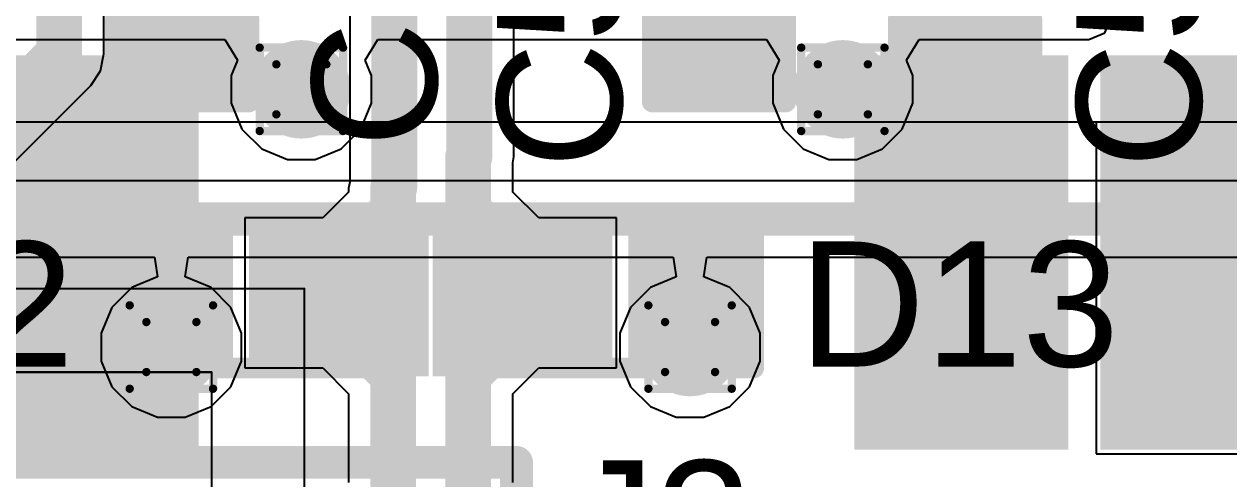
# Model space of a CAD drawing. Header units: inches. Extents: x -11 to 5433, y -4 to 5447.
# Drawn here: x 24.19 to 31.54, y 4.59 to 7.36 of the extents above; entities that cross this region are included whole.
import ezdxf

# ---------------------------------------------------------------- set-up
doc = ezdxf.new("R2010")
doc.units = ezdxf.units.IN
for name, color, linetype in [('Bottom Layer', 5, 'Continuous'), ('Bottom Paste', 16, 'Continuous'), ('Bottom Solder', 6, 'Continuous'), ('Drill Drawing', 1, 'Continuous'), ('Ground', 16, 'Continuous'), ('Mechanical 4', 56, 'Continuous'), ('Power', 76, 'Continuous'), ('Top Layer', 1, 'Continuous'), ('Top Overlay', 2, 'Continuous'), ('Top Paste', 8, 'Continuous'), ('Top Solder', 216, 'Continuous'), ('Via Holes', 16, 'Continuous')]:
    doc.layers.add(name, color=color, linetype=linetype)
doc.styles.add('Arial', font='', dxfattribs={"height": 0.2})
doc.styles.get('Arial').set_extended_font_data('Arial')

# ---------------------------------------------------------------- blocks, each defined once
blk = doc.blocks.new('BL_R8812AF1_B_23')
at = {"layer": 'Bottom Layer'}
for points in [[(12.4, 4.7), (14.6, 4.7), (14.6, 3.6), (12.4, 3.6)], [(12.4, 3.2), (14.6, 3.2), (14.6, 2.1), (12.4, 2.1)], [(12.4, -2.1), (14.6, -2.1), (14.6, -3.2), (12.4, -3.2)]]:
    blk.add_hatch(color=5, dxfattribs=at).paths.add_polyline_path(points)
at = {"layer": 'Bottom Paste'}
for points in [[(12.4, 4.7), (14.6, 4.7), (14.6, 3.6), (12.4, 3.6)], [(12.4, 3.2), (14.6, 3.2), (14.6, 2.1), (12.4, 2.1)], [(12.4, -2.1), (14.6, -2.1), (14.6, -3.2), (12.4, -3.2)]]:
    blk.add_hatch(color=16, dxfattribs=at).paths.add_polyline_path(points)
at = {"layer": 'Bottom Solder'}
for points in [[(12.2984, 4.8016), (14.7016, 4.8016), (14.7016, 3.4984), (12.2984, 3.4984)], [(12.2984, 3.3016), (14.7016, 3.3016), (14.7016, 1.9984), (12.2984, 1.9984)], [(12.2984, -1.9984), (14.7016, -1.9984), (14.7016, -3.3016), (12.2984, -3.3016)]]:
    blk.add_hatch(color=6, dxfattribs=at).paths.add_polyline_path(points)
blk = doc.blocks.new('C___0402_41')
at = {"layer": 'Top Layer'}
for points in [[(-0.6985, -0.3175), (-0.6985, 0.3175), (-0.2413, 0.3175), (-0.2413, -0.3175)], [(0.2413, -0.3175), (0.2413, 0.3175), (0.6985, 0.3175), (0.6985, -0.3175)]]:
    blk.add_hatch(color=1, dxfattribs=at).paths.add_polyline_path(points)
at = {"layer": 'Top Paste'}
for points in [[(-0.6985, -0.3175), (-0.6985, 0.3175), (-0.2413, 0.3175), (-0.2413, -0.3175)], [(0.2413, -0.3175), (0.2413, 0.3175), (0.6985, 0.3175), (0.6985, -0.3175)]]:
    blk.add_hatch(color=8, dxfattribs=at).paths.add_polyline_path(points)
at = {"layer": 'Top Solder'}
for points in [[(-0.7585, -0.3775), (-0.7585, 0.3775), (-0.1813, 0.3775), (-0.1813, -0.3775)], [(0.1813, -0.3775), (0.1813, 0.3775), (0.7585, 0.3775), (0.7585, -0.3775)]]:
    blk.add_hatch(color=216, dxfattribs=at).paths.add_polyline_path(points)
at = {"layer": 'Top Overlay'}
for points in [[(-0.7874, 0.4064, 0.127, 0.127, 0), (-0.2794, 0.4064, 0.127, 0.127, 0)], [(-0.7874, 0.4064, 0.127, 0.127, 0), (-0.7874, -0.4064, 0.127, 0.127, 0)], [(0.2794, 0.4064, 0.127, 0.127, 0), (0.7874, 0.4064, 0.127, 0.127, 0)], [(0.7874, 0.4064, 0.127, 0.127, 0), (0.7874, -0.4064, 0.127, 0.127, 0)], [(-0.7874, -0.4064, 0.127, 0.127, 0), (-0.2794, -0.4064, 0.127, 0.127, 0)], [(0.2794, -0.4064, 0.127, 0.127, 0), (0.7874, -0.4064, 0.127, 0.127, 0)]]:
    blk.add_lwpolyline(points, format="xyseb", dxfattribs=at)
for points in [[(-0.8191, 0.4064, 0.0635, 0.0635, 1), (-0.7556, 0.4064, 0.0635, 0.0635, 1)], [(-0.8191, 0.4064, 0.0635, 0.0635, 1), (-0.7556, 0.4064, 0.0635, 0.0635, 1)], [(-0.3111, 0.4064, 0.0635, 0.0635, 1), (-0.2477, 0.4064, 0.0635, 0.0635, 1)], [(0.2477, 0.4064, 0.0635, 0.0635, 1), (0.3111, 0.4064, 0.0635, 0.0635, 1)], [(0.7556, 0.4064, 0.0635, 0.0635, 1), (0.8191, 0.4064, 0.0635, 0.0635, 1)], [(0.7556, 0.4064, 0.0635, 0.0635, 1), (0.8191, 0.4064, 0.0635, 0.0635, 1)], [(-0.8191, -0.4064, 0.0635, 0.0635, 1), (-0.7556, -0.4064, 0.0635, 0.0635, 1)], [(-0.8191, -0.4064, 0.0635, 0.0635, 1), (-0.7556, -0.4064, 0.0635, 0.0635, 1)], [(-0.3111, -0.4064, 0.0635, 0.0635, 1), (-0.2477, -0.4064, 0.0635, 0.0635, 1)], [(0.2477, -0.4064, 0.0635, 0.0635, 1), (0.3111, -0.4064, 0.0635, 0.0635, 1)], [(0.7556, -0.4064, 0.0635, 0.0635, 1), (0.8191, -0.4064, 0.0635, 0.0635, 1)], [(0.7556, -0.4064, 0.0635, 0.0635, 1), (0.8191, -0.4064, 0.0635, 0.0635, 1)]]:
    blk.add_lwpolyline(points, format="xyseb", close=True, dxfattribs=at)
blk = doc.blocks.new('ADM6_30_01_5_L_4_2_A_TR_158')
at = {"layer": 'Top Overlay'}
for points in [[(-11.885, 1.793, 0.2, 0.2, 0), (-11.885, -2.5, 0.2, 0.2, 0)], [(11.885, -2.5, 0.2, 0.2, 0), (-11.885, -2.5, 0.2, 0.2, 0)]]:
    blk.add_lwpolyline(points, format="xyseb", dxfattribs=at)
blk.add_lwpolyline([(-11.935, -2.5, 0.1, 0.1, 1), (-11.835, -2.5, 0.1, 0.1, 1)], format="xyseb", close=True, dxfattribs=at)
blk.add_lwpolyline([(-11.935, -2.5, 0.1, 0.1, 1), (-11.835, -2.5, 0.1, 0.1, 1)], format="xyseb", close=True, dxfattribs=at)
blk = doc.blocks.new('DFN1006_2L__162')
at = {"layer": 'Top Layer'}
for points in [[(-0.7, 0.33), (-0.15, 0.33), (-0.15, -0.33), (-0.7, -0.33)], [(0.15, 0.33), (0.7, 0.33), (0.7, -0.33), (0.15, -0.33)]]:
    blk.add_hatch(color=1, dxfattribs=at).paths.add_polyline_path(points)
at = {"layer": 'Top Overlay'}
blk.add_hatch(color=2, dxfattribs=at).paths.add_polyline_path([(-1.1428, -0.508), (-0.8126, -0.508), (-0.8126, 0.508), (-1.1428, 0.508)])
at = {"layer": 'Top Paste'}
for points in [[(-0.7, 0.33), (-0.15, 0.33), (-0.15, -0.33), (-0.7, -0.33)], [(0.15, 0.33), (0.7, 0.33), (0.7, -0.33), (0.15, -0.33)]]:
    blk.add_hatch(color=8, dxfattribs=at).paths.add_polyline_path(points)
at = {"layer": 'Top Solder'}
for points in [[(-0.8016, 0.4316), (-0.0484, 0.4316), (-0.0484, -0.4316), (-0.8016, -0.4316)], [(0.0484, 0.4316), (0.8016, 0.4316), (0.8016, -0.4316), (0.0484, -0.4316)]]:
    blk.add_hatch(color=216, dxfattribs=at).paths.add_polyline_path(points)
at = {"layer": 'Top Overlay'}
for points in [[(-0.8128, -0.4572, 0.127, 0.127, 0), (-0.8128, 0.4572, 0.127, 0.127, 0)], [(-0.8128, 0.4572, 0.127, 0.127, 0), (0.8128, 0.4572, 0.127, 0.127, 0)], [(0.8128, -0.4572, 0.127, 0.127, 0), (0.8128, 0.4572, 0.127, 0.127, 0)], [(-0.8128, -0.4572, 0.127, 0.127, 0), (0.8128, -0.4572, 0.127, 0.127, 0)]]:
    blk.add_lwpolyline(points, format="xyseb", dxfattribs=at)
for points in [[(-0.8446, 0.4572, 0.0635, 0.0635, 1), (-0.781, 0.4572, 0.0635, 0.0635, 1)], [(-0.8446, 0.4572, 0.0635, 0.0635, 1), (-0.781, 0.4572, 0.0635, 0.0635, 1)], [(0.781, 0.4572, 0.0635, 0.0635, 1), (0.8446, 0.4572, 0.0635, 0.0635, 1)], [(0.781, 0.4572, 0.0635, 0.0635, 1), (0.8446, 0.4572, 0.0635, 0.0635, 1)], [(-0.8446, -0.4572, 0.0635, 0.0635, 1), (-0.781, -0.4572, 0.0635, 0.0635, 1)], [(-0.8446, -0.4572, 0.0635, 0.0635, 1), (-0.781, -0.4572, 0.0635, 0.0635, 1)], [(0.781, -0.4572, 0.0635, 0.0635, 1), (0.8446, -0.4572, 0.0635, 0.0635, 1)], [(0.781, -0.4572, 0.0635, 0.0635, 1), (0.8446, -0.4572, 0.0635, 0.0635, 1)]]:
    blk.add_lwpolyline(points, format="xyseb", close=True, dxfattribs=at)
blk = doc.blocks.new('DFN1006_2L__163')
at = {"layer": 'Top Layer'}
for points in [[(-0.7, 0.33), (-0.15, 0.33), (-0.15, -0.33), (-0.7, -0.33)], [(0.15, 0.33), (0.7, 0.33), (0.7, -0.33), (0.15, -0.33)]]:
    blk.add_hatch(color=1, dxfattribs=at).paths.add_polyline_path(points)
at = {"layer": 'Top Overlay'}
blk.add_hatch(color=2, dxfattribs=at).paths.add_polyline_path([(-1.1437, -0.5078), (-0.8135, -0.5078), (-0.8135, 0.5082), (-1.1437, 0.5082)])
at = {"layer": 'Top Paste'}
for points in [[(-0.7, 0.33), (-0.15, 0.33), (-0.15, -0.33), (-0.7, -0.33)], [(0.15, 0.33), (0.7, 0.33), (0.7, -0.33), (0.15, -0.33)]]:
    blk.add_hatch(color=8, dxfattribs=at).paths.add_polyline_path(points)
at = {"layer": 'Top Solder'}
for points in [[(-0.8016, 0.4316), (-0.0484, 0.4316), (-0.0484, -0.4316), (-0.8016, -0.4316)], [(0.0484, 0.4316), (0.8016, 0.4316), (0.8016, -0.4316), (0.0484, -0.4316)]]:
    blk.add_hatch(color=216, dxfattribs=at).paths.add_polyline_path(points)
at = {"layer": 'Top Overlay'}
for points in [[(-0.8128, 0.4572, 0.127, 0.127, 0), (-0.8128, -0.4572, 0.127, 0.127, 0)], [(0.8128, 0.4572, 0.127, 0.127, 0), (-0.8128, 0.4572, 0.127, 0.127, 0)], [(0.8128, 0.4572, 0.127, 0.127, 0), (0.8128, -0.4572, 0.127, 0.127, 0)], [(0.8128, -0.4572, 0.127, 0.127, 0), (-0.8128, -0.4572, 0.127, 0.127, 0)]]:
    blk.add_lwpolyline(points, format="xyseb", dxfattribs=at)
for points in [[(-0.8446, 0.4572, 0.0635, 0.0635, 1), (-0.781, 0.4572, 0.0635, 0.0635, 1)], [(-0.8446, 0.4572, 0.0635, 0.0635, 1), (-0.781, 0.4572, 0.0635, 0.0635, 1)], [(0.781, 0.4572, 0.0635, 0.0635, 1), (0.8446, 0.4572, 0.0635, 0.0635, 1)], [(0.781, 0.4572, 0.0635, 0.0635, 1), (0.8446, 0.4572, 0.0635, 0.0635, 1)], [(-0.8446, -0.4572, 0.0635, 0.0635, 1), (-0.781, -0.4572, 0.0635, 0.0635, 1)], [(-0.8446, -0.4572, 0.0635, 0.0635, 1), (-0.781, -0.4572, 0.0635, 0.0635, 1)], [(0.781, -0.4572, 0.0635, 0.0635, 1), (0.8446, -0.4572, 0.0635, 0.0635, 1)], [(0.781, -0.4572, 0.0635, 0.0635, 1), (0.8446, -0.4572, 0.0635, 0.0635, 1)]]:
    blk.add_lwpolyline(points, format="xyseb", close=True, dxfattribs=at)
blk = doc.blocks.new('C___0402_182')
at = {"layer": 'Top Layer'}
for points in [[(-0.6985, -0.3175), (-0.6985, 0.3175), (-0.2413, 0.3175), (-0.2413, -0.3175)], [(0.2413, -0.3175), (0.2413, 0.3175), (0.6985, 0.3175), (0.6985, -0.3175)]]:
    blk.add_hatch(color=1, dxfattribs=at).paths.add_polyline_path(points)
at = {"layer": 'Top Paste'}
for points in [[(-0.6985, -0.3175), (-0.6985, 0.3175), (-0.2413, 0.3175), (-0.2413, -0.3175)], [(0.2413, -0.3175), (0.2413, 0.3175), (0.6985, 0.3175), (0.6985, -0.3175)]]:
    blk.add_hatch(color=8, dxfattribs=at).paths.add_polyline_path(points)
at = {"layer": 'Top Solder'}
for points in [[(-0.7585, -0.3775), (-0.7585, 0.3775), (-0.1813, 0.3775), (-0.1813, -0.3775)], [(0.1813, -0.3775), (0.1813, 0.3775), (0.7585, 0.3775), (0.7585, -0.3775)]]:
    blk.add_hatch(color=216, dxfattribs=at).paths.add_polyline_path(points)
at = {"layer": 'Top Overlay'}
for points in [[(-0.7874, 0.4064, 0.127, 0.127, 0), (-0.7874, -0.4064, 0.127, 0.127, 0)], [(-0.7874, 0.4064, 0.127, 0.127, 0), (-0.2794, 0.4064, 0.127, 0.127, 0)], [(0.2794, 0.4064, 0.127, 0.127, 0), (0.7874, 0.4064, 0.127, 0.127, 0)], [(0.7874, 0.4064, 0.127, 0.127, 0), (0.7874, -0.4064, 0.127, 0.127, 0)], [(-0.7874, -0.4064, 0.127, 0.127, 0), (-0.2794, -0.4064, 0.127, 0.127, 0)], [(0.2794, -0.4064, 0.127, 0.127, 0), (0.7874, -0.4064, 0.127, 0.127, 0)]]:
    blk.add_lwpolyline(points, format="xyseb", dxfattribs=at)
for points in [[(-0.8191, 0.4064, 0.0635, 0.0635, 1), (-0.7556, 0.4064, 0.0635, 0.0635, 1)], [(-0.8191, 0.4064, 0.0635, 0.0635, 1), (-0.7556, 0.4064, 0.0635, 0.0635, 1)], [(-0.3111, 0.4064, 0.0635, 0.0635, 1), (-0.2477, 0.4064, 0.0635, 0.0635, 1)], [(0.2477, 0.4064, 0.0635, 0.0635, 1), (0.3111, 0.4064, 0.0635, 0.0635, 1)], [(0.7556, 0.4064, 0.0635, 0.0635, 1), (0.8191, 0.4064, 0.0635, 0.0635, 1)], [(0.7556, 0.4064, 0.0635, 0.0635, 1), (0.8191, 0.4064, 0.0635, 0.0635, 1)], [(-0.8191, -0.4064, 0.0635, 0.0635, 1), (-0.7556, -0.4064, 0.0635, 0.0635, 1)], [(-0.8191, -0.4064, 0.0635, 0.0635, 1), (-0.7556, -0.4064, 0.0635, 0.0635, 1)], [(-0.3111, -0.4064, 0.0635, 0.0635, 1), (-0.2477, -0.4064, 0.0635, 0.0635, 1)], [(0.2477, -0.4064, 0.0635, 0.0635, 1), (0.3111, -0.4064, 0.0635, 0.0635, 1)], [(0.7556, -0.4064, 0.0635, 0.0635, 1), (0.8191, -0.4064, 0.0635, 0.0635, 1)], [(0.7556, -0.4064, 0.0635, 0.0635, 1), (0.8191, -0.4064, 0.0635, 0.0635, 1)]]:
    blk.add_lwpolyline(points, format="xyseb", close=True, dxfattribs=at)
blk = doc.blocks.new('C___0402_185')
at = {"layer": 'Top Layer'}
for points in [[(-0.6985, -0.3175), (-0.6985, 0.3175), (-0.2413, 0.3175), (-0.2413, -0.3175)], [(0.2413, -0.3175), (0.2413, 0.3175), (0.6985, 0.3175), (0.6985, -0.3175)]]:
    blk.add_hatch(color=1, dxfattribs=at).paths.add_polyline_path(points)
at = {"layer": 'Top Paste'}
for points in [[(-0.6985, -0.3175), (-0.6985, 0.3175), (-0.2413, 0.3175), (-0.2413, -0.3175)], [(0.2413, -0.3175), (0.2413, 0.3175), (0.6985, 0.3175), (0.6985, -0.3175)]]:
    blk.add_hatch(color=8, dxfattribs=at).paths.add_polyline_path(points)
at = {"layer": 'Top Solder'}
for points in [[(-0.7585, -0.3775), (-0.7585, 0.3775), (-0.1813, 0.3775), (-0.1813, -0.3775)], [(0.1813, -0.3775), (0.1813, 0.3775), (0.7585, 0.3775), (0.7585, -0.3775)]]:
    blk.add_hatch(color=216, dxfattribs=at).paths.add_polyline_path(points)
at = {"layer": 'Top Overlay'}
for points in [[(-0.7874, 0.4064, 0.127, 0.127, 0), (-0.7874, -0.4064, 0.127, 0.127, 0)], [(-0.7874, 0.4064, 0.127, 0.127, 0), (-0.2794, 0.4064, 0.127, 0.127, 0)], [(0.2794, 0.4064, 0.127, 0.127, 0), (0.7874, 0.4064, 0.127, 0.127, 0)], [(0.7874, 0.4064, 0.127, 0.127, 0), (0.7874, -0.4064, 0.127, 0.127, 0)], [(-0.7874, -0.4064, 0.127, 0.127, 0), (-0.2794, -0.4064, 0.127, 0.127, 0)], [(0.2794, -0.4064, 0.127, 0.127, 0), (0.7874, -0.4064, 0.127, 0.127, 0)]]:
    blk.add_lwpolyline(points, format="xyseb", dxfattribs=at)
for points in [[(-0.8191, 0.4064, 0.0635, 0.0635, 1), (-0.7556, 0.4064, 0.0635, 0.0635, 1)], [(-0.8191, 0.4064, 0.0635, 0.0635, 1), (-0.7556, 0.4064, 0.0635, 0.0635, 1)], [(-0.3111, 0.4064, 0.0635, 0.0635, 1), (-0.2477, 0.4064, 0.0635, 0.0635, 1)], [(0.2477, 0.4064, 0.0635, 0.0635, 1), (0.3111, 0.4064, 0.0635, 0.0635, 1)], [(0.7556, 0.4064, 0.0635, 0.0635, 1), (0.8191, 0.4064, 0.0635, 0.0635, 1)], [(0.7556, 0.4064, 0.0635, 0.0635, 1), (0.8191, 0.4064, 0.0635, 0.0635, 1)], [(-0.8191, -0.4064, 0.0635, 0.0635, 1), (-0.7556, -0.4064, 0.0635, 0.0635, 1)], [(-0.8191, -0.4064, 0.0635, 0.0635, 1), (-0.7556, -0.4064, 0.0635, 0.0635, 1)], [(-0.3111, -0.4064, 0.0635, 0.0635, 1), (-0.2477, -0.4064, 0.0635, 0.0635, 1)], [(0.2477, -0.4064, 0.0635, 0.0635, 1), (0.3111, -0.4064, 0.0635, 0.0635, 1)], [(0.7556, -0.4064, 0.0635, 0.0635, 1), (0.8191, -0.4064, 0.0635, 0.0635, 1)], [(0.7556, -0.4064, 0.0635, 0.0635, 1), (0.8191, -0.4064, 0.0635, 0.0635, 1)]]:
    blk.add_lwpolyline(points, format="xyseb", close=True, dxfattribs=at)

msp = doc.modelspace()

# ---------------------------------------------------------------- hatches: boundary and pattern name
at = {"layer": 'Bottom Layer'}
h = msp.add_hatch(color=5, dxfattribs=at)
edge = h.paths.add_edge_path()
edge.add_arc((25.8843, 6.9596), 0.3, 0, 360)
h = msp.add_hatch(color=5, dxfattribs=at)
edge = h.paths.add_edge_path()
edge.add_arc((29.1846, 6.9596), 0.3, 0, 360)
h = msp.add_hatch(color=5, dxfattribs=at)
edge = h.paths.add_edge_path()
edge.add_arc((25.092, 5.3893), 0.3, 0, 360)
h = msp.add_hatch(color=5, dxfattribs=at)
edge = h.paths.add_edge_path()
edge.add_arc((28.2533, 5.3893), 0.3, 0, 360)
at = {"layer": 'Ground'}
h = msp.add_hatch(color=16, dxfattribs=at)
edge = h.paths.add_edge_path()
edge.add_arc((25.8843, 6.9596), 0.3, 0, 360)
h = msp.add_hatch(color=16, dxfattribs=at)
edge = h.paths.add_edge_path()
edge.add_arc((29.1846, 6.9596), 0.3, 0, 360)
h = msp.add_hatch(color=16, dxfattribs=at)
edge = h.paths.add_edge_path()
edge.add_arc((25.092, 5.3893), 0.3, 0, 360)
h = msp.add_hatch(color=16, dxfattribs=at)
edge = h.paths.add_edge_path()
edge.add_arc((28.2533, 5.3893), 0.3, 0, 360)
at = {"layer": 'Power'}
h = msp.add_hatch(color=76, dxfattribs=at)
edge = h.paths.add_edge_path()
edge.add_arc((25.8843, 6.9596), 0.3, 0, 360)
h = msp.add_hatch(color=76, dxfattribs=at)
edge = h.paths.add_edge_path()
edge.add_arc((29.1846, 6.9596), 0.3, 0, 360)
h = msp.add_hatch(color=76, dxfattribs=at)
edge = h.paths.add_edge_path()
edge.add_arc((25.092, 5.3893), 0.3, 0, 360)
h = msp.add_hatch(color=76, dxfattribs=at)
edge = h.paths.add_edge_path()
edge.add_arc((28.2533, 5.3893), 0.3, 0, 360)
at = {"layer": 'Top Layer'}
h = msp.add_hatch(color=1, dxfattribs=at)
edge = h.paths.add_edge_path()
edge.add_arc((25.8843, 6.9596), 0.3, 0, 360)
h = msp.add_hatch(color=1, dxfattribs=at)
edge = h.paths.add_edge_path()
edge.add_arc((29.1846, 6.9596), 0.3, 0, 360)
h = msp.add_hatch(color=1, dxfattribs=at)
edge = h.paths.add_edge_path()
edge.add_arc((25.092, 5.3893), 0.3, 0, 360)
h = msp.add_hatch(color=1, dxfattribs=at)
edge = h.paths.add_edge_path()
edge.add_arc((28.2533, 5.3893), 0.3, 0, 360)
at = {"layer": 'Via Holes'}
h = msp.add_hatch(color=7, dxfattribs=at)
edge = h.paths.add_edge_path()
edge.add_arc((25.8843, 6.9596), 0.15, 0, 360)
h = msp.add_hatch(color=7, dxfattribs=at)
edge = h.paths.add_edge_path()
edge.add_arc((29.1846, 6.9596), 0.15, 0, 360)
h = msp.add_hatch(color=7, dxfattribs=at)
edge = h.paths.add_edge_path()
edge.add_arc((25.092, 5.3893), 0.15, 0, 360)
h = msp.add_hatch(color=7, dxfattribs=at)
edge = h.paths.add_edge_path()
edge.add_arc((28.2533, 5.3893), 0.15, 0, 360)

# ---------------------------------------------------------------- linework, layer by layer
at = {"layer": 'Bottom Layer'}
for p, q in [((18.3565, 6.7611), (36.1875, 6.7611)), ((23.7835, 6.7611), (30.7295, 6.7611)), ((30.7295, 6.7611), (30.7295, 4.7389)), ((30.7295, 4.7389), (32.0835, 4.7389))]:
    msp.add_line(p, q, dxfattribs=at)
at = {"layer": 'Drill Drawing'}
for points in [[(25.6303, 7.2136, 0.0508, 0.0508, 0), (26.1383, 7.2136, 0.0508, 0.0508, 0)], [(25.6303, 6.7056, 0.0508, 0.0508, 0), (25.6303, 7.2136, 0.0508, 0.0508, 0)], [(26.1383, 6.7056, 0.0508, 0.0508, 0), (26.1383, 7.2136, 0.0508, 0.0508, 0)], [(28.9306, 7.2136, 0.0508, 0.0508, 0), (29.4386, 7.2136, 0.0508, 0.0508, 0)], [(28.9306, 6.7056, 0.0508, 0.0508, 0), (28.9306, 7.2136, 0.0508, 0.0508, 0)], [(29.4386, 6.7056, 0.0508, 0.0508, 0), (29.4386, 7.2136, 0.0508, 0.0508, 0)], [(25.7319, 7.112, 0.0508, 0.0508, 0), (26.0367, 7.112, 0.0508, 0.0508, 0)], [(25.7319, 6.8072, 0.0508, 0.0508, 0), (25.7319, 7.112, 0.0508, 0.0508, 0)], [(26.0367, 6.8072, 0.0508, 0.0508, 0), (26.0367, 7.112, 0.0508, 0.0508, 0)], [(29.0322, 7.112, 0.0508, 0.0508, 0), (29.337, 7.112, 0.0508, 0.0508, 0)], [(29.0322, 6.8072, 0.0508, 0.0508, 0), (29.0322, 7.112, 0.0508, 0.0508, 0)], [(29.337, 6.8072, 0.0508, 0.0508, 0), (29.337, 7.112, 0.0508, 0.0508, 0)], [(25.7319, 6.8072, 0.0508, 0.0508, 0), (26.0367, 6.8072, 0.0508, 0.0508, 0)], [(29.0322, 6.8072, 0.0508, 0.0508, 0), (29.337, 6.8072, 0.0508, 0.0508, 0)], [(25.6303, 6.7056, 0.0508, 0.0508, 0), (26.1383, 6.7056, 0.0508, 0.0508, 0)], [(28.9306, 6.7056, 0.0508, 0.0508, 0), (29.4386, 6.7056, 0.0508, 0.0508, 0)], [(24.838, 5.6433, 0.0508, 0.0508, 0), (25.346, 5.6433, 0.0508, 0.0508, 0)], [(24.838, 5.1353, 0.0508, 0.0508, 0), (24.838, 5.6433, 0.0508, 0.0508, 0)], [(25.346, 5.1353, 0.0508, 0.0508, 0), (25.346, 5.6433, 0.0508, 0.0508, 0)], [(27.9993, 5.6433, 0.0508, 0.0508, 0), (28.5073, 5.6433, 0.0508, 0.0508, 0)], [(27.9993, 5.1353, 0.0508, 0.0508, 0), (27.9993, 5.6433, 0.0508, 0.0508, 0)], [(28.5073, 5.1353, 0.0508, 0.0508, 0), (28.5073, 5.6433, 0.0508, 0.0508, 0)], [(24.9396, 5.5417, 0.0508, 0.0508, 0), (25.2444, 5.5417, 0.0508, 0.0508, 0)], [(24.9396, 5.2369, 0.0508, 0.0508, 0), (24.9396, 5.5417, 0.0508, 0.0508, 0)], [(25.2444, 5.2369, 0.0508, 0.0508, 0), (25.2444, 5.5417, 0.0508, 0.0508, 0)], [(28.1009, 5.5417, 0.0508, 0.0508, 0), (28.4057, 5.5417, 0.0508, 0.0508, 0)], [(28.1009, 5.2369, 0.0508, 0.0508, 0), (28.1009, 5.5417, 0.0508, 0.0508, 0)], [(28.4057, 5.2369, 0.0508, 0.0508, 0), (28.4057, 5.5417, 0.0508, 0.0508, 0)], [(24.9396, 5.2369, 0.0508, 0.0508, 0), (25.2444, 5.2369, 0.0508, 0.0508, 0)], [(28.1009, 5.2369, 0.0508, 0.0508, 0), (28.4057, 5.2369, 0.0508, 0.0508, 0)], [(24.838, 5.1353, 0.0508, 0.0508, 0), (25.346, 5.1353, 0.0508, 0.0508, 0)], [(27.9993, 5.1353, 0.0508, 0.0508, 0), (28.5073, 5.1353, 0.0508, 0.0508, 0)]]:
    msp.add_lwpolyline(points, format="xyseb", dxfattribs=at)
for points in [[(25.6176, 7.2136, 0.0254, 0.0254, 1), (25.643, 7.2136, 0.0254, 0.0254, 1)], [(25.6176, 7.2136, 0.0254, 0.0254, 1), (25.643, 7.2136, 0.0254, 0.0254, 1)], [(26.1256, 7.2136, 0.0254, 0.0254, 1), (26.151, 7.2136, 0.0254, 0.0254, 1)], [(26.1256, 7.2136, 0.0254, 0.0254, 1), (26.151, 7.2136, 0.0254, 0.0254, 1)], [(28.9179, 7.2136, 0.0254, 0.0254, 1), (28.9433, 7.2136, 0.0254, 0.0254, 1)], [(28.9179, 7.2136, 0.0254, 0.0254, 1), (28.9433, 7.2136, 0.0254, 0.0254, 1)], [(29.4259, 7.2136, 0.0254, 0.0254, 1), (29.4513, 7.2136, 0.0254, 0.0254, 1)], [(29.4259, 7.2136, 0.0254, 0.0254, 1), (29.4513, 7.2136, 0.0254, 0.0254, 1)], [(25.7192, 7.112, 0.0254, 0.0254, 1), (25.7446, 7.112, 0.0254, 0.0254, 1)], [(25.7192, 7.112, 0.0254, 0.0254, 1), (25.7446, 7.112, 0.0254, 0.0254, 1)], [(26.024, 7.112, 0.0254, 0.0254, 1), (26.0494, 7.112, 0.0254, 0.0254, 1)], [(26.024, 7.112, 0.0254, 0.0254, 1), (26.0494, 7.112, 0.0254, 0.0254, 1)], [(29.0195, 7.112, 0.0254, 0.0254, 1), (29.0449, 7.112, 0.0254, 0.0254, 1)], [(29.0195, 7.112, 0.0254, 0.0254, 1), (29.0449, 7.112, 0.0254, 0.0254, 1)], [(29.3243, 7.112, 0.0254, 0.0254, 1), (29.3497, 7.112, 0.0254, 0.0254, 1)], [(29.3243, 7.112, 0.0254, 0.0254, 1), (29.3497, 7.112, 0.0254, 0.0254, 1)], [(25.7192, 6.8072, 0.0254, 0.0254, 1), (25.7446, 6.8072, 0.0254, 0.0254, 1)], [(25.7192, 6.8072, 0.0254, 0.0254, 1), (25.7446, 6.8072, 0.0254, 0.0254, 1)], [(26.024, 6.8072, 0.0254, 0.0254, 1), (26.0494, 6.8072, 0.0254, 0.0254, 1)], [(26.024, 6.8072, 0.0254, 0.0254, 1), (26.0494, 6.8072, 0.0254, 0.0254, 1)], [(29.0195, 6.8072, 0.0254, 0.0254, 1), (29.0449, 6.8072, 0.0254, 0.0254, 1)], [(29.0195, 6.8072, 0.0254, 0.0254, 1), (29.0449, 6.8072, 0.0254, 0.0254, 1)], [(29.3243, 6.8072, 0.0254, 0.0254, 1), (29.3497, 6.8072, 0.0254, 0.0254, 1)], [(29.3243, 6.8072, 0.0254, 0.0254, 1), (29.3497, 6.8072, 0.0254, 0.0254, 1)], [(25.6176, 6.7056, 0.0254, 0.0254, 1), (25.643, 6.7056, 0.0254, 0.0254, 1)], [(25.6176, 6.7056, 0.0254, 0.0254, 1), (25.643, 6.7056, 0.0254, 0.0254, 1)], [(26.1256, 6.7056, 0.0254, 0.0254, 1), (26.151, 6.7056, 0.0254, 0.0254, 1)], [(26.1256, 6.7056, 0.0254, 0.0254, 1), (26.151, 6.7056, 0.0254, 0.0254, 1)], [(28.9179, 6.7056, 0.0254, 0.0254, 1), (28.9433, 6.7056, 0.0254, 0.0254, 1)], [(28.9179, 6.7056, 0.0254, 0.0254, 1), (28.9433, 6.7056, 0.0254, 0.0254, 1)], [(29.4259, 6.7056, 0.0254, 0.0254, 1), (29.4513, 6.7056, 0.0254, 0.0254, 1)], [(29.4259, 6.7056, 0.0254, 0.0254, 1), (29.4513, 6.7056, 0.0254, 0.0254, 1)], [(24.8253, 5.6433, 0.0254, 0.0254, 1), (24.8507, 5.6433, 0.0254, 0.0254, 1)], [(24.8253, 5.6433, 0.0254, 0.0254, 1), (24.8507, 5.6433, 0.0254, 0.0254, 1)], [(25.3333, 5.6433, 0.0254, 0.0254, 1), (25.3587, 5.6433, 0.0254, 0.0254, 1)], [(25.3333, 5.6433, 0.0254, 0.0254, 1), (25.3587, 5.6433, 0.0254, 0.0254, 1)], [(27.9866, 5.6433, 0.0254, 0.0254, 1), (28.012, 5.6433, 0.0254, 0.0254, 1)], [(27.9866, 5.6433, 0.0254, 0.0254, 1), (28.012, 5.6433, 0.0254, 0.0254, 1)], [(28.4946, 5.6433, 0.0254, 0.0254, 1), (28.52, 5.6433, 0.0254, 0.0254, 1)], [(28.4946, 5.6433, 0.0254, 0.0254, 1), (28.52, 5.6433, 0.0254, 0.0254, 1)], [(24.9269, 5.5417, 0.0254, 0.0254, 1), (24.9523, 5.5417, 0.0254, 0.0254, 1)], [(24.9269, 5.5417, 0.0254, 0.0254, 1), (24.9523, 5.5417, 0.0254, 0.0254, 1)], [(25.2317, 5.5417, 0.0254, 0.0254, 1), (25.2571, 5.5417, 0.0254, 0.0254, 1)], [(25.2317, 5.5417, 0.0254, 0.0254, 1), (25.2571, 5.5417, 0.0254, 0.0254, 1)], [(28.0882, 5.5417, 0.0254, 0.0254, 1), (28.1136, 5.5417, 0.0254, 0.0254, 1)], [(28.0882, 5.5417, 0.0254, 0.0254, 1), (28.1136, 5.5417, 0.0254, 0.0254, 1)], [(28.393, 5.5417, 0.0254, 0.0254, 1), (28.4184, 5.5417, 0.0254, 0.0254, 1)], [(28.393, 5.5417, 0.0254, 0.0254, 1), (28.4184, 5.5417, 0.0254, 0.0254, 1)], [(24.9269, 5.2369, 0.0254, 0.0254, 1), (24.9523, 5.2369, 0.0254, 0.0254, 1)], [(24.9269, 5.2369, 0.0254, 0.0254, 1), (24.9523, 5.2369, 0.0254, 0.0254, 1)], [(25.2317, 5.2369, 0.0254, 0.0254, 1), (25.2571, 5.2369, 0.0254, 0.0254, 1)], [(25.2317, 5.2369, 0.0254, 0.0254, 1), (25.2571, 5.2369, 0.0254, 0.0254, 1)], [(28.0882, 5.2369, 0.0254, 0.0254, 1), (28.1136, 5.2369, 0.0254, 0.0254, 1)], [(28.0882, 5.2369, 0.0254, 0.0254, 1), (28.1136, 5.2369, 0.0254, 0.0254, 1)], [(28.393, 5.2369, 0.0254, 0.0254, 1), (28.4184, 5.2369, 0.0254, 0.0254, 1)], [(28.393, 5.2369, 0.0254, 0.0254, 1), (28.4184, 5.2369, 0.0254, 0.0254, 1)], [(24.8253, 5.1353, 0.0254, 0.0254, 1), (24.8507, 5.1353, 0.0254, 0.0254, 1)], [(24.8253, 5.1353, 0.0254, 0.0254, 1), (24.8507, 5.1353, 0.0254, 0.0254, 1)], [(25.3333, 5.1353, 0.0254, 0.0254, 1), (25.3587, 5.1353, 0.0254, 0.0254, 1)], [(25.3333, 5.1353, 0.0254, 0.0254, 1), (25.3587, 5.1353, 0.0254, 0.0254, 1)], [(27.9866, 5.1353, 0.0254, 0.0254, 1), (28.012, 5.1353, 0.0254, 0.0254, 1)], [(27.9866, 5.1353, 0.0254, 0.0254, 1), (28.012, 5.1353, 0.0254, 0.0254, 1)], [(28.4946, 5.1353, 0.0254, 0.0254, 1), (28.52, 5.1353, 0.0254, 0.0254, 1)], [(28.4946, 5.1353, 0.0254, 0.0254, 1), (28.52, 5.1353, 0.0254, 0.0254, 1)]]:
    msp.add_lwpolyline(points, format="xyseb", close=True, dxfattribs=at)
at = {"layer": 'Mechanical 4'}
for points in [[(17.231, 5.7445, 0.0127, 0.0127, 0), (25.9025, 5.7445, 0.0127, 0.0127, 0)], [(25.9025, -1.4945, 0.0127, 0.0127, 0), (25.9025, 5.7445, 0.0127, 0.0127, 0)], [(17.9592, 5.2365, 0.0127, 0.0127, 0), (25.3374, 5.2365, 0.0127, 0.0127, 0)], [(25.3374, 0.4105, 0.0127, 0.0127, 0), (25.3374, 5.2365, 0.0127, 0.0127, 0)]]:
    msp.add_lwpolyline(points, format="xyseb", dxfattribs=at)
for points in [[(25.8993, 5.7445, 0.00635, 0.00635, 1), (25.9057, 5.7445, 0.00635, 0.00635, 1)], [(25.8993, 5.7445, 0.00635, 0.00635, 1), (25.9057, 5.7445, 0.00635, 0.00635, 1)], [(25.3342, 5.2365, 0.00635, 0.00635, 1), (25.3405, 5.2365, 0.00635, 0.00635, 1)], [(25.3342, 5.2365, 0.00635, 0.00635, 1), (25.3405, 5.2365, 0.00635, 0.00635, 1)]]:
    msp.add_lwpolyline(points, format="xyseb", close=True, dxfattribs=at)
at = {"layer": 'Power'}
for p, q in [((30.7818, 7.3038), (30.8221, 7.401)), ((30.6846, 7.2635), (30.7818, 7.3038)), ((22.2079, 7.2635), (25.4184, 7.2635)), ((25.4184, 7.2635), (25.4954, 7.1365)), ((26.2732, 7.1365), (26.3502, 7.2635)), ((26.3502, 7.2635), (28.7187, 7.2635)), ((28.7187, 7.2635), (28.7957, 7.1365)), ((29.5735, 7.1365), (29.6505, 7.2635)), ((29.6505, 7.2635), (30.6846, 7.2635)), ((25.4954, 7.1365), (25.4573, 7.0445)), ((26.3113, 7.0445), (26.2732, 7.1365)), ((28.7957, 7.1365), (28.7576, 7.0445)), ((29.6116, 7.0445), (29.5735, 7.1365)), ((25.4573, 7.0445), (25.4573, 6.8747)), ((26.3113, 6.8747), (26.3113, 7.0445)), ((28.7576, 7.0445), (28.7576, 6.8747)), ((29.6116, 6.8747), (29.6116, 7.0445)), ((25.4573, 6.8747), (25.5223, 6.7177)), ((26.2463, 6.7177), (26.3113, 6.8747)), ((28.7576, 6.8747), (28.8226, 6.7177)), ((29.5466, 6.7177), (29.6116, 6.8747)), ((25.5223, 6.7177), (25.6425, 6.5976)), ((26.1262, 6.5976), (26.2463, 6.7177)), ((28.8226, 6.7177), (28.9427, 6.5976)), ((29.4265, 6.5976), (29.5466, 6.7177)), ((25.6425, 6.5976), (25.7994, 6.5326)), ((25.9693, 6.5326), (26.1262, 6.5976)), ((28.9427, 6.5976), (29.0997, 6.5326)), ((29.2695, 6.5326), (29.4265, 6.5976)), ((25.7994, 6.5326), (25.9693, 6.5326)), ((29.0997, 6.5326), (29.2695, 6.5326)), ((33.9892, 6.4021), (20.4517, 6.4021)), ((20.4517, 5.936), (24.9895, 5.936)), ((24.9895, 5.936), (25.0071, 5.8163)), ((25.177, 5.8163), (25.1946, 5.936)), ((25.1946, 5.936), (28.1508, 5.936)), ((28.1508, 5.936), (28.1684, 5.8163)), ((28.3382, 5.8163), (28.3558, 5.936)), ((28.3558, 5.936), (34.0857, 5.936)), ((25.0071, 5.8163), (24.8502, 5.7513)), ((25.3339, 5.7513), (25.177, 5.8163)), ((28.1684, 5.8163), (28.0114, 5.7513)), ((28.4952, 5.7513), (28.3382, 5.8163)), ((24.8502, 5.7513), (24.73, 5.6311)), ((25.454, 5.6311), (25.3339, 5.7513)), ((28.0114, 5.7513), (27.8913, 5.6311)), ((28.6153, 5.6311), (28.4952, 5.7513)), ((24.73, 5.6311), (24.665, 5.4742)), ((25.519, 5.4742), (25.454, 5.6311)), ((27.8913, 5.6311), (27.8263, 5.4742)), ((28.6803, 5.4742), (28.6153, 5.6311)), ((24.665, 5.4742), (24.665, 5.3043)), ((25.519, 5.3043), (25.519, 5.4742)), ((27.8263, 5.4742), (27.8263, 5.3043)), ((28.6803, 5.3043), (28.6803, 5.4742)), ((24.665, 5.3043), (24.73, 5.1474)), ((25.454, 5.1474), (25.519, 5.3043)), ((27.8263, 5.3043), (27.8913, 5.1474)), ((28.6153, 5.1474), (28.6803, 5.3043)), ((24.73, 5.1474), (24.8502, 5.0273)), ((25.3339, 5.0273), (25.454, 5.1474)), ((27.8913, 5.1474), (28.0114, 5.0273)), ((28.4952, 5.0273), (28.6153, 5.1474)), ((24.8502, 5.0273), (25.0071, 4.9623)), ((25.177, 4.9623), (25.3339, 5.0273)), ((28.0114, 5.0273), (28.1684, 4.9623)), ((28.3382, 4.9623), (28.4952, 5.0273)), ((25.0071, 4.9623), (25.177, 4.9623)), ((28.1684, 4.9623), (28.3382, 4.9623))]:
    msp.add_line(p, q, dxfattribs=at)
msp.add_lwpolyline([(20.0861, 6.1691, 0.2032, 0.2032, 0), (34.0857, 6.1691, 0.2032, 0.2032, 0)], format="xyseb", dxfattribs=at)
at = {"layer": 'Top Layer'}
for p, q in [((27.1802, 6.5477), (27.1802, 8.5711)), ((26.1791, 7.7213), (26.1791, 6.3933)), ((24.6802, 7.1759), (24.6802, 7.6715)), ((24.6595, 7.0719), (24.6802, 7.1759)), ((24.6802, 7.1759), (24.6802, 7.1759)), ((24.6005, 6.9836), (24.6595, 7.0719)), ((22.365, 4.7481), (24.6005, 6.9836)), ((27.1732, 6.5127), (27.1802, 6.5477)), ((27.1732, 6.3339), (27.1732, 6.5127)), ((26.1791, 6.3933), (26.1721, 6.3583)), ((26.1721, 6.3339), (26.0145, 6.1763)), ((26.1721, 6.3583), (26.1721, 6.3339)), ((27.3309, 6.1763), (27.1732, 6.3339)), ((26.0145, 6.1763), (25.54, 6.1763)), ((25.54, 6.1763), (25.54, 5.2623)), ((27.8053, 6.1763), (27.3309, 6.1763)), ((27.8053, 5.2623), (27.8053, 6.1763)), ((25.54, 5.2623), (26.0145, 5.2623)), ((26.0145, 5.2623), (26.1721, 5.1046)), ((27.1732, 5.1046), (27.3309, 5.2623)), ((27.3309, 5.2623), (27.8053, 5.2623)), ((26.1721, 5.1046), (26.1721, 4.5636)), ((27.1732, 4.5636), (27.1732, 5.1046))]:
    msp.add_line(p, q, dxfattribs=at)
for points in [[(24.4082, 7.1759, 0.2794, 0.2794, 0), (24.4082, 9.1067, 0.2794, 0.2794, 0)], [(26.451, 6.3653, 0.2794, 0.2794, 0), (26.451, 9.1067, 0.2794, 0.2794, 0)], [(26.9082, 6.5477, 0.2794, 0.2794, 0), (26.9082, 9.1067, 0.2794, 0.2794, 0)], [(22.1727, 4.9404, 0.2794, 0.2794, 0), (24.4082, 7.1759, 0.2794, 0.2794, 0)], [(26.9013, 6.2213, 0.2794, 0.2794, 0), (26.9013, 6.5477, 0.2794, 0.2794, 0)], [(26.4441, 6.3583, 0.2794, 0.2794, 0), (26.451, 6.3653, 0.2794, 0.2794, 0)], [(26.4441, 6.2213, 0.2794, 0.2794, 0), (26.4441, 6.3583, 0.2794, 0.2794, 0)], [(25.942, 5.7193, 0.2794, 0.2794, 0), (26.4441, 6.2213, 0.2794, 0.2794, 0)], [(26.9013, 6.2213, 0.2794, 0.2794, 0), (27.4033, 5.7193, 0.2794, 0.2794, 0)], [(25.092, 5.3893, 0.3048, 0.3048, 0), (25.092, 5.7193, 0.3048, 0.3048, 0)], [(25.942, 5.7193, 0.2794, 0.2794, 0), (26.4441, 5.2172, 0.2794, 0.2794, 0)], [(26.9013, 5.2172, 0.2794, 0.2794, 0), (27.4033, 5.7193, 0.2794, 0.2794, 0)], [(28.2533, 5.3893, 0.3048, 0.3048, 0), (28.2533, 5.7193, 0.3048, 0.3048, 0)], [(26.4441, 4.1581, 0.2794, 0.2794, 0), (26.4441, 5.2172, 0.2794, 0.2794, 0)], [(26.9013, 4.1581, 0.2794, 0.2794, 0), (26.9013, 5.2172, 0.2794, 0.2794, 0)]]:
    msp.add_lwpolyline(points, format="xyseb", dxfattribs=at)
for points in [[(24.3384, 7.1759, 0.1397, 0.1397, 1), (24.4781, 7.1759, 0.1397, 0.1397, 1)], [(24.3384, 7.1759, 0.1397, 0.1397, 1), (24.4781, 7.1759, 0.1397, 0.1397, 1)], [(26.8314, 6.5477, 0.1397, 0.1397, 1), (26.9711, 6.5477, 0.1397, 0.1397, 1)], [(26.8384, 6.5477, 0.1397, 0.1397, 1), (26.9781, 6.5477, 0.1397, 0.1397, 1)], [(26.3742, 6.3583, 0.1397, 0.1397, 1), (26.5139, 6.3583, 0.1397, 0.1397, 1)], [(26.3742, 6.3583, 0.1397, 0.1397, 1), (26.5139, 6.3583, 0.1397, 0.1397, 1)], [(26.3812, 6.3653, 0.1397, 0.1397, 1), (26.5209, 6.3653, 0.1397, 0.1397, 1)], [(26.3812, 6.3653, 0.1397, 0.1397, 1), (26.5209, 6.3653, 0.1397, 0.1397, 1)], [(26.3742, 6.2213, 0.1397, 0.1397, 1), (26.5139, 6.2213, 0.1397, 0.1397, 1)], [(26.3742, 6.2213, 0.1397, 0.1397, 1), (26.5139, 6.2213, 0.1397, 0.1397, 1)], [(26.8314, 6.2213, 0.1397, 0.1397, 1), (26.9711, 6.2213, 0.1397, 0.1397, 1)], [(26.8314, 6.2213, 0.1397, 0.1397, 1), (26.9711, 6.2213, 0.1397, 0.1397, 1)], [(25.0158, 5.7193, 0.1524, 0.1524, 1), (25.1682, 5.7193, 0.1524, 0.1524, 1)], [(25.8722, 5.7193, 0.1397, 0.1397, 1), (26.0119, 5.7193, 0.1397, 0.1397, 1)], [(25.8722, 5.7193, 0.1397, 0.1397, 1), (26.0119, 5.7193, 0.1397, 0.1397, 1)], [(27.3335, 5.7193, 0.1397, 0.1397, 1), (27.4732, 5.7193, 0.1397, 0.1397, 1)], [(27.3335, 5.7193, 0.1397, 0.1397, 1), (27.4732, 5.7193, 0.1397, 0.1397, 1)], [(28.1771, 5.7193, 0.1524, 0.1524, 1), (28.3295, 5.7193, 0.1524, 0.1524, 1)], [(25.0158, 5.3893, 0.1524, 0.1524, 1), (25.1682, 5.3893, 0.1524, 0.1524, 1)], [(28.1771, 5.3893, 0.1524, 0.1524, 1), (28.3295, 5.3893, 0.1524, 0.1524, 1)], [(26.3742, 5.2172, 0.1397, 0.1397, 1), (26.5139, 5.2172, 0.1397, 0.1397, 1)], [(26.3742, 5.2172, 0.1397, 0.1397, 1), (26.5139, 5.2172, 0.1397, 0.1397, 1)], [(26.8314, 5.2172, 0.1397, 0.1397, 1), (26.9711, 5.2172, 0.1397, 0.1397, 1)], [(26.8314, 5.2172, 0.1397, 0.1397, 1), (26.9711, 5.2172, 0.1397, 0.1397, 1)]]:
    msp.add_lwpolyline(points, format="xyseb", close=True, dxfattribs=at)

# ---------------------------------------------------------------- block references
for name, p, rotation in [('BL_R8812AF1_B_23', (27.2565, 19.4659), 270), ('C___0402_41', (25.1582, 7.6703), 90), ('C___0402_185', (28.4296, 7.6703), 90), ('C___0402_182', (29.9296, 7.6703), 90), ('DFN1006_2L__163', (25.517, 5.7193), 180), ('ADM6_30_01_5_L_4_2_A_TR_158', (15.3106, 2.1867), 180)]:
    msp.add_blockref(name, p, dxfattribs=dict(rotation=rotation))
msp.add_blockref('DFN1006_2L__162', (27.8283, 5.7193))

# ---------------------------------------------------------------- texts
at = {"layer": 'Top Overlay', "style": 'Arial'}
for s, p in [('C51', (26.7107, 6.6043)), ('C50', (27.8383, 6.4773)), ('C54', (31.3701, 6.4773))]:
    msp.add_text(s, height=0.762, rotation=90, dxfattribs=at).set_placement(p)
for s, p in [('D12', (22.5463, 5.2706)), ('D13', (28.9163, 5.2706)), ('J2', (27.5084, 3.9371))]:
    msp.add_text(s, height=0.762, dxfattribs=at).set_placement(p)

doc.saveas('drawing.dxf')
